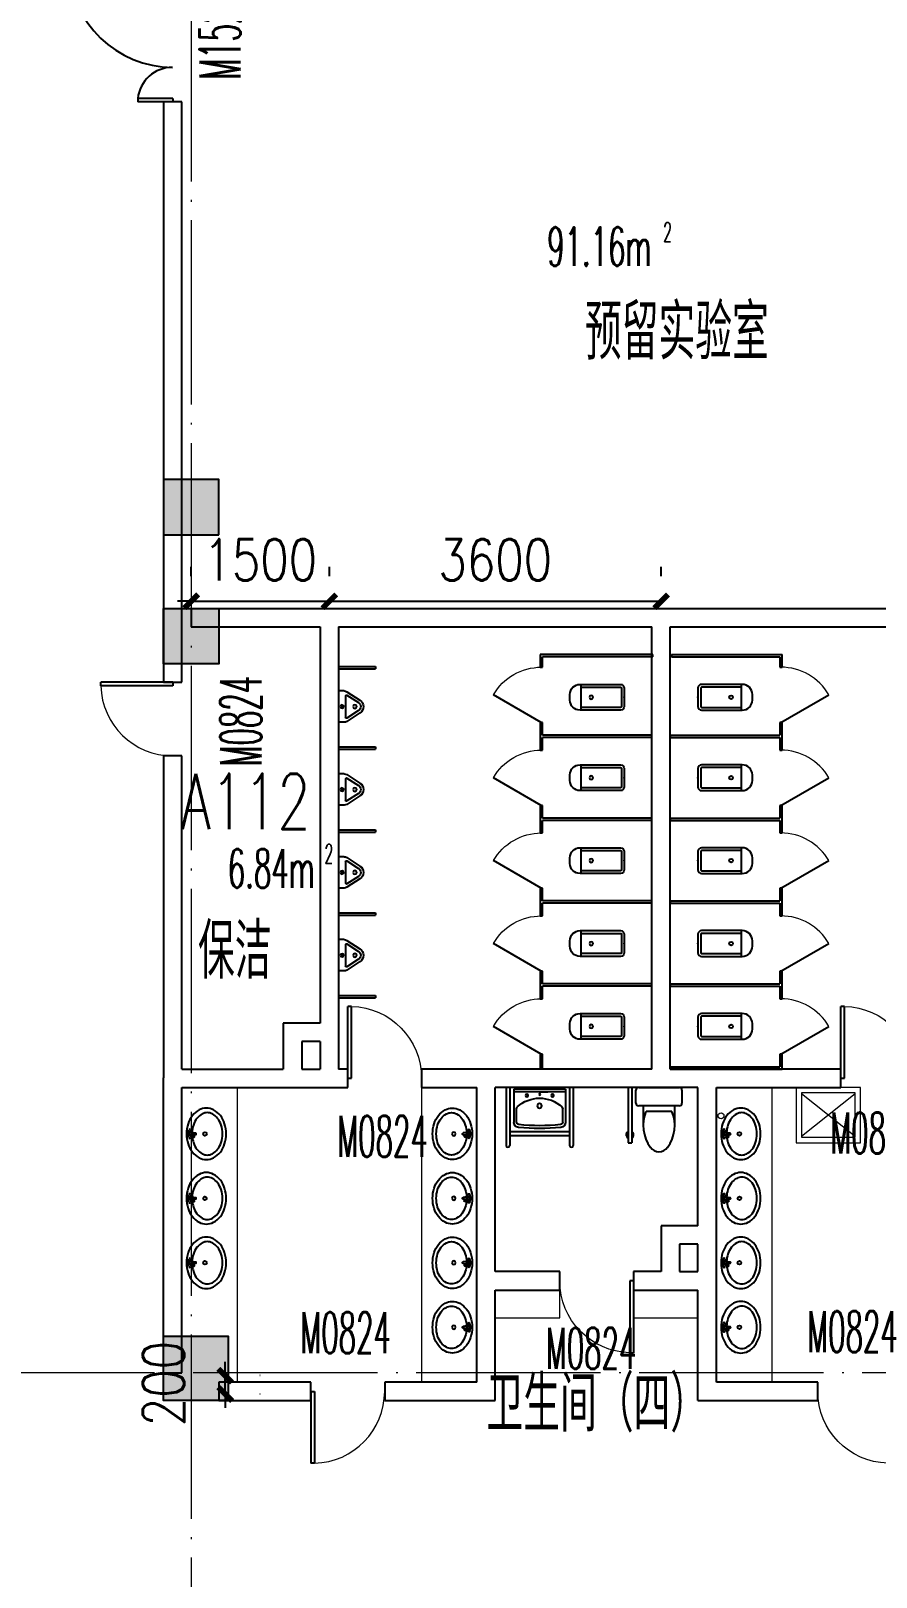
# Model space of a CAD drawing. Extents: x 1417642 to 3570900, y 124798 to 1191112.
# Drawn here: x 1455740 to 1464911, y 659917 to 676704 of the extents above; entities that cross this region are included whole.
import ezdxf

# ---------------------------------------------------------------- set-up
doc = ezdxf.new("R2010")
doc.units = 0
doc.header["$LTSCALE"] = 1000
doc.header["$MEASUREMENT"] = 0
doc.linetypes.add('DOTE', pattern=[2.42, 2, -0.2, 0.02, -0.2])
doc.layers.get('0').update_dxf_attribs({"linetype": 'CONTINUOUS'})
doc.layers.get('Defpoints').update_dxf_attribs({"linetype": 'CONTINUOUS'})
for name, color, linetype in [('colu', 2, 'CONTINUOUS'), ('DOTE', 1, 'DOTE'), ('LATRINE', 6, 'CONTINUOUS'), ('LVTRY', 6, 'CONTINUOUS'), ('PUB_DIM', 3, 'CONTINUOUS'), ('PUB_TEXT', 40, 'CONTINUOUS'), ('SPACE', 7, 'CONTINUOUS'), ('tiaozheng', 20, 'CONTINUOUS'), ('WALL', 4, 'CONTINUOUS'), ('WINDOW', 2, 'CONTINUOUS'), ('WINDOW_TEXT', 7, 'CONTINUOUS'), ('填充', 252, 'CONTINUOUS'), ('柱填充', 8, 'CONTINUOUS'), ('柱填充 @ 1', 8, 'CONTINUOUS')]:
    doc.layers.add(name, color=color, linetype=linetype)
doc.styles.add('_TCH_SPACE', font='ROMANS', dxfattribs={"width": 0.7, "height": 5, "bigfont": 'Z'})
doc.styles.add('_TCH_WINDOW', font='ROMANS.shx', dxfattribs={"width": 0.7, "height": 400, "bigfont": 'Z.shx'})
doc.styles.add('DIM_FONT', font='SIMPLEX.shx', dxfattribs={"width": 0.8})
doc.styles.add('Z', font='ROMANS', dxfattribs={"width": 0.7, "bigfont": 'Z'})
doc.dimstyles.new('DIMN150', dxfattribs={"dimscale": 1.5, "dimtxt": 300, "dimasz": 100, "dimexe": 250, "dimexo": 300, "dimgap": 150, "dimtad": 1, "dimdec": 0, "dimzin": 0, "dimdsep": 46, "dimtxsty": 'DIM_FONT', "dimblk": 'ARCHTICK', "dimcen": 0.09, "dimdle": 1.5, "dimclrt": 7, "dimazin": 2, "dimtfac": 1, "dimtdec": 0, "dimtix": 1, "dimtmove": 2, "dimatfit": 3, "dimldrblk": 'ARCHTICK', "dimfxl": 1, "dimtolj": 1, "dimtzin": 0, "dimarcsym": 0})

# ---------------------------------------------------------------- blocks, each defined once
blk = doc.blocks.new('A$C7F121633')
at = {"layer": 'LVTRY'}
for p, q in [((30, 697), (470, 697)), ((0, 527), (0, 667)), ((500, 667), (500, 527)), ((470, 497), (30, 497)), ((80, 497), (80, 267)), ((390, 437), (110, 437)), ((420, 497), (420, 267))]:
    blk.add_line(p, q, dxfattribs=at)
for centre, radius, start, end in [((30, 667), 30, 90, 180), ((470, 667), 30, 0, 90), ((30, 527), 30, 180, 270), ((470, 527), 30, 270, 0), ((477, 284), 398, 157.4505, 216.6381), ((23, 284), 398, 323.3619, 22.5495), ((250, 108), 110, 213.4509, 326.5491)]:
    blk.add_arc(centre, radius, start, end, dxfattribs=at)
at = {"layer": 'LVTRY', "style": 'DIM_FONT', "width": 0.8, "flags": 9}
for tag in ['YSIZE', 'XSIZE']:
    blk.add_attdef(tag, (250, 697), '', height=0.5, rotation=180, dxfattribs=at)
blk = doc.blocks.new('_LV1')
for p, q in [((-280, 0), (280, 0)), ((-280, 0), (-280, -361)), ((280, 0), (280, -361)), ((-280, -29), (280, -29)), ((0, -29), (-90, -29)), ((-90, -29), (90, -29)), ((-251, -356), (-251, -214)), ((251, -356), (251, -215))]:
    blk.add_line(p, q)
for centre, radius in [((-139, -69), 15), ((1, -182), 24.9), ((0, -57), 8), ((139, -69), 15)]:
    blk.add_circle(centre, radius)
for centre, radius, start, end in [((0, -452), 354, 46.7581, 133.1543), ((-223, -214), 28, 133.1543, 180), ((223, -215), 28, 0, 46.7581), ((-224, -361), 56, 180, 263.481), ((-223, -356), 28, 180, 263.4984), ((0, 1600), 2029, 263.481, 276.519), ((0, 1600), 1997, 263.4984, 276.5122), ((223, -356), 28, 276.5122, 0), ((224, -361), 56, 276.519, 0)]:
    blk.add_arc(centre, radius, start, end)
blk = doc.blocks.new('1')
at = {"layer": '柱填充 @ 1', "ltscale": 1000}
for points in [[(1421398, 706934), (1421998, 706934), (1421998, 706334), (1421398, 706334)], [(1421398, 699034), (1422098, 699034), (1422098, 698334), (1421398, 698334)]]:
    blk.add_hatch(color=256, dxfattribs=at).paths.add_polyline_path(points)
at = {"layer": 'colu', "ltscale": 1000}
for points in [[(1421398, 706934), (1421998, 706934), (1421998, 706334), (1421398, 706334)], [(1421398, 699034), (1422098, 699034), (1422098, 698334), (1421398, 698334)]]:
    blk.add_lwpolyline(points, close=True, dxfattribs=at)
blk = doc.blocks.new('e')
at = {"layer": '柱填充'}
h = blk.add_hatch(color=256, dxfattribs=at)
h.paths.add_polyline_path([(1540396, 673470), (1540396, 674070), (1539796, 674070), (1539796, 673470)])
h.paths.add_polyline_path([(1540396, 663470), (1540396, 664070), (1539796, 664070), (1539796, 663470)])
h.paths.add_polyline_path([(1540396, 659870), (1540396, 660470), (1539796, 660470), (1539796, 659870)])
h.paths.add_polyline_path([(1540396, 651870), (1540396, 652470), (1539796, 652470), (1539796, 651870)])
h.paths.add_polyline_path([(1540396, 643870), (1540396, 644470), (1539796, 644470), (1539796, 643870)])
h.paths.add_polyline_path([(1540396, 635870), (1540396, 636470), (1539796, 636470), (1539796, 635870)])
h.paths.add_polyline_path([(1540396, 627870), (1540396, 628470), (1539796, 628470), (1539796, 627870)])
h.paths.add_polyline_path([(1540396, 619870), (1540396, 620470), (1539796, 620470), (1539796, 619870)])
h.paths.add_polyline_path([(1540396, 611870), (1540396, 612470), (1539796, 612470), (1539796, 611870)])
h.paths.add_polyline_path([(1540396, 603870), (1540396, 604470), (1539796, 604470), (1539796, 603870)])
h.paths.add_polyline_path([(1540396, 595870), (1540396, 596470), (1539796, 596470), (1539796, 595870)])
h.paths.add_polyline_path([(1611246, 673470), (1611246, 674070), (1610646, 674070), (1610646, 673470)])
h.paths.add_polyline_path([(1602046, 673370), (1602046, 674070), (1601346, 674070), (1601346, 673370)])
h.paths.add_polyline_path([(1594046, 673370), (1594046, 674070), (1593346, 674070), (1593346, 673370)])
h.paths.add_polyline_path([(1586046, 673370), (1586046, 674070), (1585346, 674070), (1585346, 673370)])
h.paths.add_polyline_path([(1578046, 673370), (1578046, 674070), (1577346, 674070), (1577346, 673370)])
h.paths.add_polyline_path([(1568046, 673370), (1568046, 674070), (1567346, 674070), (1567346, 673370)])
h.paths.add_polyline_path([(1558096, 673370), (1558096, 674070), (1557396, 674070), (1557396, 673370)])
h.paths.add_polyline_path([(1554396, 673370), (1554396, 674070), (1553696, 674070), (1553696, 673370)])
h.paths.add_polyline_path([(1544496, 673370), (1544496, 674070), (1543796, 674070), (1543796, 673370)])
h.paths.add_polyline_path([(1611246, 664070), (1610546, 664070), (1610546, 663470), (1611246, 663470)])
h.paths.add_polyline_path([(1602096, 663470), (1602096, 664270), (1601296, 664270), (1601296, 663470)])
h.paths.add_polyline_path([(1594096, 663470), (1594096, 664270), (1593296, 664270), (1593296, 663470)])
h.paths.add_polyline_path([(1586096, 663470), (1586096, 664270), (1585296, 664270), (1585296, 663470)])
h.paths.add_polyline_path([(1578096, 663470), (1578096, 664270), (1577296, 664270), (1577296, 663470)])
h.paths.add_polyline_path([(1568096, 663470), (1568096, 664270), (1567296, 664270), (1567296, 663470)])
h.paths.add_polyline_path([(1558096, 663470), (1558096, 664170), (1557396, 664170), (1557396, 663470)])
h.paths.add_polyline_path([(1554396, 663470), (1554396, 664170), (1553696, 664170), (1553696, 663470)])
h.paths.add_polyline_path([(1544496, 663470), (1544496, 664170), (1543796, 664170), (1543796, 663470)])
h.paths.add_polyline_path([(1611246, 660470), (1610546, 660470), (1610546, 659870), (1611246, 659870)])
h.paths.add_polyline_path([(1602046, 659770), (1602046, 660470), (1601346, 660470), (1601346, 659770)])
h.paths.add_polyline_path([(1594046, 659770), (1594046, 660470), (1593346, 660470), (1593346, 659770)])
h.paths.add_polyline_path([(1586046, 659770), (1586046, 660470), (1585346, 660470), (1585346, 659770)])
h.paths.add_polyline_path([(1578046, 659770), (1578046, 660470), (1577346, 660470), (1577346, 659770)])
h.paths.add_polyline_path([(1568046, 659770), (1568046, 660470), (1567346, 660470), (1567346, 659770)])
h.paths.add_polyline_path([(1557996, 659870), (1557996, 660470), (1557396, 660470), (1557396, 659870)])
h.paths.add_polyline_path([(1554396, 659870), (1554396, 660470), (1553796, 660470), (1553796, 659870)])
h.paths.add_polyline_path([(1544496, 659770), (1544496, 660470), (1543796, 660470), (1543796, 659770)])
h.paths.add_polyline_path([(1611246, 651870), (1611246, 652470), (1610646, 652470), (1610646, 651870)])
h.paths.add_polyline_path([(1601996, 651870), (1601996, 652470), (1601396, 652470), (1601396, 651870)])
h.paths.add_polyline_path([(1593996, 651870), (1593996, 652470), (1593396, 652470), (1593396, 651870)])
h.paths.add_polyline_path([(1585996, 651870), (1585996, 652470), (1585396, 652470), (1585396, 651870)])
h.paths.add_polyline_path([(1577996, 651870), (1577996, 652470), (1577396, 652470), (1577396, 651870)])
h.paths.add_polyline_path([(1567996, 651820), (1567996, 652520), (1567296, 652520), (1567296, 651820)])
h.paths.add_polyline_path([(1558096, 651820), (1558096, 652520), (1557396, 652520), (1557396, 651820)])
h.paths.add_polyline_path([(1554396, 651820), (1554396, 652520), (1553696, 652520), (1553696, 651820)])
h.paths.add_polyline_path([(1544496, 652470), (1543796, 652470), (1543796, 651870), (1544496, 651870)])
h.paths.add_polyline_path([(1567996, 644470), (1567296, 644470), (1567296, 643870), (1567996, 643870)])
h.paths.add_polyline_path([(1558096, 643820), (1558096, 644520), (1557396, 644520), (1557396, 643820)])
h.paths.add_polyline_path([(1554396, 643820), (1554396, 644520), (1553696, 644520), (1553696, 643820)])
h.paths.add_polyline_path([(1544496, 644470), (1543796, 644470), (1543796, 643870), (1544496, 643870)])
h.paths.add_polyline_path([(1567996, 636470), (1567296, 636470), (1567296, 635870), (1567996, 635870)])
h.paths.add_polyline_path([(1558096, 635820), (1558096, 636520), (1557396, 636520), (1557396, 635820)])
h.paths.add_polyline_path([(1554396, 635820), (1554396, 636520), (1553696, 636520), (1553696, 635820)])
h.paths.add_polyline_path([(1544496, 636470), (1543796, 636470), (1543796, 635870), (1544496, 635870)])
h.paths.add_polyline_path([(1567996, 628470), (1567296, 628470), (1567296, 627870), (1567996, 627870)])
h.paths.add_polyline_path([(1558096, 627820), (1558096, 628520), (1557396, 628520), (1557396, 627820)])
h.paths.add_polyline_path([(1554396, 627820), (1554396, 628520), (1553696, 628520), (1553696, 627820)])
h.paths.add_polyline_path([(1544496, 628470), (1543796, 628470), (1543796, 627870), (1544496, 627870)])
h.paths.add_polyline_path([(1567996, 620470), (1567296, 620470), (1567296, 619870), (1567996, 619870)])
h.paths.add_polyline_path([(1558096, 619820), (1558096, 620520), (1557396, 620520), (1557396, 619820)])
h.paths.add_polyline_path([(1554396, 619820), (1554396, 620520), (1553696, 620520), (1553696, 619820)])
h.paths.add_polyline_path([(1544496, 620470), (1543796, 620470), (1543796, 619870), (1544496, 619870)])
h.paths.add_polyline_path([(1567996, 612470), (1567296, 612470), (1567296, 611870), (1567996, 611870)])
h.paths.add_polyline_path([(1558096, 611820), (1558096, 612520), (1557396, 612520), (1557396, 611820)])
h.paths.add_polyline_path([(1554396, 611820), (1554396, 612520), (1553696, 612520), (1553696, 611820)])
h.paths.add_polyline_path([(1544496, 612470), (1543796, 612470), (1543796, 611870), (1544496, 611870)])
h.paths.add_polyline_path([(1567996, 604470), (1567296, 604470), (1567296, 603870), (1567996, 603870)])
h.paths.add_polyline_path([(1558096, 603820), (1558096, 604520), (1557396, 604520), (1557396, 603820)])
h.paths.add_polyline_path([(1554396, 603820), (1554396, 604520), (1553696, 604520), (1553696, 603820)])
h.paths.add_polyline_path([(1544496, 604470), (1543796, 604470), (1543796, 603870), (1544496, 603870)])
h.paths.add_polyline_path([(1567996, 595870), (1567996, 596470), (1567396, 596470), (1567396, 595870)])
h.paths.add_polyline_path([(1557996, 595870), (1557996, 596470), (1557396, 596470), (1557396, 595870)])
h.paths.add_polyline_path([(1554396, 595870), (1554396, 596470), (1553796, 596470), (1553796, 595870)])
h.paths.add_polyline_path([(1544396, 595870), (1544396, 596470), (1543796, 596470), (1543796, 595870)])
at = {"layer": 'colu'}
blk.add_lwpolyline([(1557996, 595870), (1557996, 596470), (1557396, 596470), (1557396, 595870)], close=True, dxfattribs=at)
blk = doc.blocks.new('_ArchTick')
at = {"color": 0, "linetype": 'ByBlock', "const_width": 0.4}
blk.add_lwpolyline([(-0.5, -0.5), (0.5, 0.5)], dxfattribs=at)
blk = doc.blocks.new('*D3535')
at = {"layer": 'Defpoints', "color": 0}
for p in [(1462579, 670511), (1458979, 670333), (1462579, 670333)]:
    blk.add_point(p, dxfattribs=at)
at = {"layer": 'PUB_DIM', "color": 0, "lineweight": -2}
for p, q in [((1458979, 670783), (1458979, 670886)), ((1462579, 670783), (1462579, 670886)), ((1458977, 670511), (1462581, 670511))]:
    blk.add_line(p, q, dxfattribs=at)
at = {"layer": 'PUB_DIM', "color": 0, "lineweight": -2, "xscale": 150, "yscale": 150, "zscale": 150, "rotation": 180}
blk.add_blockref('_ArchTick', (1458979, 670511), dxfattribs=at)
at = {"layer": 'PUB_DIM', "color": 0, "lineweight": -2, "xscale": 150, "yscale": 150, "zscale": 150}
blk.add_blockref('_ArchTick', (1462579, 670511), dxfattribs=at)
at = {"layer": 'PUB_DIM', "color": 7, "insert": (1460779, 670961), "char_height": 450, "attachment_point": 5, "style": 'DIM_FONT'}
blk.add_mtext('\\A1;3600', dxfattribs=at)
blk = doc.blocks.new('*D3536')
at = {"layer": 'Defpoints', "color": 0}
for p in [(1458979, 670511), (1457479, 670333), (1458979, 670333)]:
    blk.add_point(p, dxfattribs=at)
at = {"layer": 'PUB_DIM', "color": 0, "lineweight": -2}
for p, q in [((1457479, 670783), (1457479, 670886)), ((1458979, 670783), (1458979, 670886)), ((1457479, 670511), (1457329, 670511)), ((1457479, 670511), (1458979, 670511)), ((1458979, 670511), (1459129, 670511))]:
    blk.add_line(p, q, dxfattribs=at)
at = {"layer": 'PUB_DIM', "color": 0, "lineweight": -2, "xscale": 150, "yscale": 150, "zscale": 150}
blk.add_blockref('_ArchTick', (1457479, 670511), dxfattribs=at)
at = {"layer": 'PUB_DIM', "color": 0, "lineweight": -2, "xscale": 150, "yscale": 150, "zscale": 150, "rotation": 180}
blk.add_blockref('_ArchTick', (1458979, 670511), dxfattribs=at)
at = {"layer": 'PUB_DIM', "color": 7, "insert": (1458229, 670961), "char_height": 450, "attachment_point": 5, "style": 'DIM_FONT'}
blk.add_mtext('\\A1;1500', dxfattribs=at)
blk = doc.blocks.new('*D3617')
at = {"layer": 'Defpoints', "color": 0}
for p in [(1457779, 662104), (1457848, 662104), (1457779, 661904)]:
    blk.add_point(p, dxfattribs=at)
at = {"layer": 'PUB_DIM', "color": 0, "lineweight": -2}
for p, q in [((1457848, 662104), (1457848, 662254)), ((1457848, 661904), (1457848, 662104)), ((1458229, 662104), (1458223, 662104)), ((1457848, 661904), (1457848, 661754)), ((1458229, 661904), (1458223, 661904))]:
    blk.add_line(p, q, dxfattribs=at)
at = {"layer": 'PUB_DIM', "color": 0, "lineweight": -2, "xscale": 150, "yscale": 150, "zscale": 150}
for p, rotation in [((1457848, 662104), 270), ((1457848, 661904), 90)]:
    blk.add_blockref('_ArchTick', p, dxfattribs=dict(at, rotation=rotation))
at = {"layer": 'PUB_DIM', "color": 7, "insert": (1457179, 662018), "char_height": 450, "attachment_point": 5, "rotation": 90, "style": 'DIM_FONT'}
blk.add_mtext('\\A1;200', dxfattribs=at)
blk = doc.blocks.new('$DorLib2D$00000225')
at = {"color": 0}
for p, q in [((0.475, -0.001), (0.475, 0.752)), ((0.475, 0.752), (0.5, 0.752)), ((0.5, -0.001), (0.5, 0.752)), ((-0.5, 0), (-0.5, 0.252)), ((-0.475, 0.252), (-0.5, 0.252)), ((-0.475, 0), (-0.475, 0.252)), ((-0.475, 0), (-0.5, 0)), ((0.475, -0.001), (0.5, -0.001))]:
    blk.add_line(p, q, dxfattribs=at)
for centre, radius, start, end in [((0.505, -0.002), 0.755, 92.2493, 179.7238), ((-0.501, 0.003), 0.251, 359.7899, 84.0974)]:
    blk.add_arc(centre, radius, start, end, dxfattribs=at)
blk = doc.blocks.new('$DorLib2D$00000001')
for p, q in [((0.45, 0.975), (0.5, 0.975)), ((0.45, 0), (0.45, 0.975)), ((0.5, 0), (0.5, 0.975)), ((0.5, 0), (0.45, 0))]:
    blk.add_line(p, q)
at = {"lineweight": 13}
blk.add_arc((0.475, 0), 0.975, 91.4693, 180, dxfattribs=at)
blk = doc.blocks.new('$lvtry$00000200')
for p, q in [((-140, -40, 0), (-140, -480, 0)), ((-110, -40, 0), (-110, -470, 0)), ((100, 0, 0), (-100, 0, 0)), ((100, -30, 0), (-100, -30, 0)), ((110, -470, 0), (110, -40, 0)), ((140, -480, 0), (140, -40, 0)), ((140, -470, 0), (-140, -470, 0)), ((-30, -590, 0), (30, -590, 0))]:
    blk.add_line(p, q)
blk.add_circle((0, -359, 0), 20)
for centre, radius, start, end in [((-100, -40, 0), 40, 90, 180), ((-100, -40, 0), 10, 90, 180), ((100, -40, 0), 40, 0, 90), ((100, -40, 0), 10, 0, 90), ((-30, -480, 0), 110, 180, 270), ((30, -480, 0), 110, 270, 0)]:
    blk.add_arc(centre, radius, start, end)
blk.add_point((0, 0))
blk = doc.blocks.new('$TCHSYS$APDOOR2D')
blk.add_line((0.5, 0), (0, 0.866))
at = {"lineweight": 13}
blk.add_arc((0.5, 0), 1, 120, 180, dxfattribs=at)
blk = doc.blocks.new('$lvtry$00000219')
for p, q in [((-170, 0, 0), (170, 0, 0)), ((-170, -61, 0), (-170, 0, 0)), ((170, -61, 0), (170, 0, 0)), ((-162, -88, 0), (-69, -231, 0)), ((-124, -91, 0), (-43, -216, 0)), ((-116, -76, 0), (116, -76, 0)), ((43, -216, 0), (124, -91, 0)), ((69, -231, 0), (162, -88, 0))]:
    blk.add_line(p, q)
for centre, radius in [((0, -177, 0), 20), ((0, -38, 0), 17.7)]:
    blk.add_circle(centre, radius)
for centre, radius, start, end in [((-120, -61, 0), 50, 180, 213.0863), ((-116, -86, 0), 10, 90, 213.0863), ((116, -86, 0), 10, 326.9137, 90), ((120, -61, 0), 50, 326.9137, 0), ((0, -191, 0), 80, 210, 330), ((0, -191, 0), 50, 210, 330)]:
    blk.add_arc(centre, radius, start, end)
blk.add_point((0, -38, 0))
blk = doc.blocks.new('$lvtry$00000193')
for p, q in [((-17, -43, 0), (-17, -33, 0)), ((17, -43, 0), (17, -33, 0))]:
    blk.add_line(p, q)
at = {"elevation": 0}
blk.add_lwpolyline([(280, -215, 0.12431), (260, -136, 0.105707), (198, -63, 0.086941), (110, -17, 0.077137), (0, 0, 0.077137), (-110, -17, 0.086941), (-198, -63, 0.105707), (-260, -136, 0.12431), (-280, -215, 0.12431), (-260, -294, 0.105707), (-198, -367, 0.086941), (-110, -413, 0.077137), (0, -430, 0.077137), (110, -413, 0.086941), (198, -367, 0.105707), (260, -294, 0.12431)], format="xyb", close=True, dxfattribs=at)
blk.add_lwpolyline([(-25, -61, 0.056876), (-95, -75, 0.086941), (-168, -113, 0.105707), (-216, -170, 0.12431), (-230, -225, 0.12431), (-216, -280, 0.105707), (-168, -337, 0.086941), (-95, -375, 0.077137), (0, -390, 0.077137), (95, -375, 0.086941), (168, -337, 0.105707), (216, -280, 0.12431), (230, -225, 0.12431), (216, -170, 0.105707), (168, -113, 0.086941), (95, -75, 0.06676), (13, -60, 0.06676)], format="xyb", dxfattribs=at)
for centre, radius in [((0, -43, 0), 16.7), ((0, -200, 0), 20)]:
    blk.add_circle(centre, radius)
for centre, radius, start, end in [((-40, -34, 0), 10.1, 106.6096, 258.1648), ((-64, 234, 0), 259, 274.7069, 282.3732), ((-75, -213, 0), 173, 71.36, 79.1873), ((-29, -80, 0), 6.77, 155.344, 308.3224), ((-171, 19, 0), 166, 324.8411, 338.1337), ((-171, 19, 0), 170, 324.8411, 331.3523), ((-29, -80, 0), 3.37, 155.344, 308.3224), ((100, -194, 0), 170, 132.3141, 138.8253), ((100, -194, 0), 166, 125.5327, 138.8253), ((-12, -58, 0), 10.6, 201.8924, 261.774), ((0, -33, 0), 16.7, 0, 180), ((-381, -115, 0), 372, 2.3982, 6.7627), ((0, -96, 0), 9.9, 201.7837, 338.2163), ((64, 234, 0), 259, 257.6268, 265.2931), ((381, -115, 0), 372, 170.1008, 177.6018), ((75, -213, 0), 173, 100.8127, 110.4191), ((40, -34, 0), 10.1, 281.8352, 73.3904)]:
    blk.add_arc(centre, radius, start, end)
blk.add_point((0, -33, 0))

msp = doc.modelspace()

# ---------------------------------------------------------------- linework, layer by layer
at = {"layer": 'DOTE', "lineweight": 0, "elevation": 0}
for points in [[(1457478.8, 754509.2), (1457478.8, 643548.7)], [(1597442.3, 662133.2), (1431709.3, 662133.2)]]:
    msp.add_lwpolyline(points, dxfattribs=at)
at = {"layer": 'LATRINE'}
for p, q in [((1459078.8, 669804), (1459478.8, 669804)), ((1459078.8, 669804), (1459078.8, 669779)), ((1459478.8, 669804), (1459478.8, 669779)), ((1462490.2, 669931.9), (1461266.3, 669931.9)), ((1461266.3, 669931.9), (1461266.3, 669795.6)), ((1461266.3, 669795.6), (1461291.3, 669795.6)), ((1462490.2, 669906.9), (1461291.3, 669906.9)), ((1461291.3, 669795.6), (1461291.3, 669906.9)), ((1462490.2, 669906.9), (1462490.2, 669931.9)), ((1462690.2, 669931.9), (1463891.3, 669931.9)), ((1462690.2, 669931.9), (1462690.2, 669906.9)), ((1462690.2, 669906.9), (1463866.3, 669906.9)), ((1463866.3, 669906.9), (1463866.3, 669795.6)), ((1463866.3, 669795.6), (1463891.3, 669795.6)), ((1463891.3, 669795.6), (1463891.3, 669931.9)), ((1459078.8, 669779), (1459478.8, 669779)), ((1461291.3, 669195.6), (1461266.3, 669195.6)), ((1461266.3, 669195.6), (1461266.3, 669048.6)), ((1461291.3, 669058.1), (1461291.3, 669195.6)), ((1463891.3, 669195.6), (1463866.3, 669195.6)), ((1463866.3, 669195.6), (1463866.3, 669058.1)), ((1463891.3, 669048.6), (1463891.3, 669195.6)), ((1461266.3, 669045.6), (1461266.3, 668895.6)), ((1462478.8, 669058.1), (1461291.3, 669058.1)), ((1462478.8, 669033.1), (1461291.3, 669033.1)), ((1461291.3, 668895.6), (1461291.3, 669033.1)), ((1462478.8, 669033.1), (1462478.8, 669058.1)), ((1462678.8, 669058.1), (1463866.3, 669058.1)), ((1462678.8, 669058.1), (1462678.8, 669033.1)), ((1462678.8, 669033.1), (1463866.3, 669033.1)), ((1463866.3, 669033.1), (1463866.3, 668895.6)), ((1463891.3, 668895.6), (1463891.3, 669045.6)), ((1459078.8, 668930.2), (1459478.8, 668930.2)), ((1459078.8, 668930.2), (1459078.8, 668905.2)), ((1459078.8, 668905.2), (1459478.8, 668905.2)), ((1459478.8, 668930.2), (1459478.8, 668905.2)), ((1461266.3, 668895.6), (1461291.3, 668895.6)), ((1463866.3, 668895.6), (1463891.3, 668895.6)), ((1461291.3, 668295.6), (1461266.3, 668295.6)), ((1461266.3, 668295.6), (1461266.3, 668145.6)), ((1461291.3, 668158.1), (1461291.3, 668295.6)), ((1463891.3, 668295.6), (1463866.3, 668295.6)), ((1463866.3, 668295.6), (1463866.3, 668158.1)), ((1463891.3, 668145.6), (1463891.3, 668295.6)), ((1461266.3, 668145.6), (1461266.3, 667995.6)), ((1462478.8, 668158.1), (1461291.3, 668158.1)), ((1462478.8, 668133.1), (1461291.3, 668133.1)), ((1461291.3, 667995.6), (1461291.3, 668133.1)), ((1462478.8, 668133.1), (1462478.8, 668158.1)), ((1462678.8, 668158.1), (1463866.3, 668158.1)), ((1462678.8, 668158.1), (1462678.8, 668133.1)), ((1462678.8, 668133.1), (1463866.3, 668133.1)), ((1463866.3, 668133.1), (1463866.3, 667995.6)), ((1463891.3, 667995.6), (1463891.3, 668145.6)), ((1459078.8, 668030.2), (1459478.8, 668030.2)), ((1459078.8, 668030.2), (1459078.8, 668005.2)), ((1459078.8, 668005.2), (1459478.8, 668005.2)), ((1459478.8, 668030.2), (1459478.8, 668005.2)), ((1461266.3, 667995.6), (1461291.3, 667995.6)), ((1463866.3, 667995.6), (1463891.3, 667995.6)), ((1461291.3, 667395.6), (1461266.3, 667395.6)), ((1461266.3, 667395.6), (1461266.3, 667245.6)), ((1461291.3, 667258.1), (1461291.3, 667395.6)), ((1463891.3, 667395.6), (1463866.3, 667395.6)), ((1463866.3, 667395.6), (1463866.3, 667258.1)), ((1463891.3, 667245.6), (1463891.3, 667395.6)), ((1459078.8, 667130.2), (1459478.8, 667130.2)), ((1459078.8, 667130.2), (1459078.8, 667105.2)), ((1459078.8, 667105.2), (1459478.8, 667105.2)), ((1459478.8, 667130.2), (1459478.8, 667105.2)), ((1461266.3, 667245.6), (1461266.3, 667095.6)), ((1462478.8, 667258.1), (1461291.3, 667258.1)), ((1462478.8, 667233.1), (1461291.3, 667233.1)), ((1461291.3, 667095.6), (1461291.3, 667233.1)), ((1462478.8, 667233.1), (1462478.8, 667258.1)), ((1462678.8, 667258.1), (1463866.3, 667258.1)), ((1462678.8, 667258.1), (1462678.8, 667233.1)), ((1462678.8, 667233.1), (1463866.3, 667233.1)), ((1463866.3, 667233.1), (1463866.3, 667095.6)), ((1463891.3, 667095.6), (1463891.3, 667245.6)), ((1461266.3, 667095.6), (1461291.3, 667095.6)), ((1463866.3, 667095.6), (1463891.3, 667095.6)), ((1461291.3, 666495.6), (1461266.3, 666495.6)), ((1461266.3, 666495.6), (1461266.3, 666345.6)), ((1461291.3, 666358.1), (1461291.3, 666495.6)), ((1463891.3, 666495.6), (1463866.3, 666495.6)), ((1463866.3, 666495.6), (1463866.3, 666358.1)), ((1463891.3, 666345.6), (1463891.3, 666495.6)), ((1461266.3, 666345.6), (1461266.3, 666195.6)), ((1462478.8, 666358.1), (1461291.3, 666358.1)), ((1462478.8, 666333.1), (1461291.3, 666333.1)), ((1461291.3, 666195.6), (1461291.3, 666333.1)), ((1462478.8, 666333.1), (1462478.8, 666358.1)), ((1462678.8, 666358.1), (1463866.3, 666358.1)), ((1462678.8, 666358.1), (1462678.8, 666333.1)), ((1462678.8, 666333.1), (1463866.3, 666333.1)), ((1463866.3, 666333.1), (1463866.3, 666195.6)), ((1463891.3, 666195.6), (1463891.3, 666345.6)), ((1459078.8, 666230.2), (1459478.8, 666230.2)), ((1459078.8, 666230.2), (1459078.8, 666205.2)), ((1459078.8, 666205.2), (1459478.8, 666205.2)), ((1459478.8, 666230.2), (1459478.8, 666205.2)), ((1461266.3, 666195.6), (1461291.3, 666195.6)), ((1463866.3, 666195.6), (1463891.3, 666195.6)), ((1461291.3, 665595.6), (1461266.3, 665595.6)), ((1461266.3, 665595.6), (1461266.3, 665445.6)), ((1461291.3, 665445.6), (1461291.3, 665595.6)), ((1463891.3, 665595.6), (1463866.3, 665595.6)), ((1463866.3, 665595.6), (1463866.3, 665458.1)), ((1463891.3, 665433.1), (1463891.3, 665595.6)), ((1461266.3, 665445.6), (1461291.3, 665445.6)), ((1462678.8, 665458.1), (1463866.3, 665458.1)), ((1462678.8, 665458.1), (1462678.8, 665433.1)), ((1462678.8, 665433.1), (1463891.3, 665433.1))]:
    msp.add_line(p, q, dxfattribs=at)
at = {"layer": 'LATRINE', "lineweight": 0, "elevation": 0}
for points in [[(1457978.8, 665233.1), (1457978.8, 662030.2)], [(1459978.8, 665233.1), (1459978.8, 662030.2)], [(1463778.8, 665233.1), (1463778.8, 662030.2)]]:
    msp.add_lwpolyline(points, dxfattribs=at)
at = {"layer": 'LVTRY', "lineweight": 0}
for p, q in [((1464684, 664701.5, 0), (1464104, 665165.1, 0)), ((1464684, 665165.1, 0), (1464104, 664701.5, 0))]:
    msp.add_line(p, q, dxfattribs=at)
at = {"layer": 'LVTRY', "lineweight": 0, "elevation": 0}
for points in [[(1464044, 664633.5), (1464744, 664633.5), (1464744, 665233.1), (1464044, 665233.1)], [(1464104, 664693.5), (1464684, 664693.5), (1464684, 665173.1), (1464104, 665173.1)], [(1461478.8, 663033.1), (1460778.8, 663033.1), (1460778.8, 662733.5), (1461478.8, 662733.5)], [(1462978.8, 663033.1), (1462278.8, 663033.1), (1462278.8, 662733.5), (1462978.8, 662733.5)]]:
    msp.add_lwpolyline(points, close=True, dxfattribs=at)
at = {"layer": 'LVTRY', "lineweight": 0}
msp.add_circle((1463228.8, 664925.3, 0), 32.1, dxfattribs=at)
at = {"layer": 'WALL'}
for p, q in [((1457378.8, 675933.2), (1457178.8, 675933.2)), ((1457178.8, 675933.2), (1457178.8, 670133.2)), ((1457378.8, 670133.2), (1457378.8, 675933.2)), ((1457478.8, 670433.2), (1458978.8, 670433.2)), ((1457478.8, 670433.2), (1457478.8, 670233.2)), ((1458978.8, 670433.2), (1462578.8, 670433.2)), ((1462578.8, 670433.2), (1467578.8, 670433.2)), ((1457178.8, 670133.2), (1457178.8, 669633)), ((1457378.8, 669633), (1457378.8, 670133.2)), ((1457478.8, 670233.2), (1458878.8, 670233.2)), ((1458878.8, 670233.2), (1458878.8, 665930.2)), ((1459078.8, 670233.2), (1459078.8, 665830.2)), ((1459078.8, 670233.2), (1462478.8, 670233.2)), ((1462478.8, 665433.1), (1462478.8, 670233.2)), ((1462678.8, 670233.2), (1467678.8, 670233.2)), ((1462678.8, 665433.1), (1462678.8, 670233.2)), ((1457178.8, 669633), (1457378.8, 669633)), ((1457378.8, 668833), (1457178.8, 668833)), ((1457178.8, 668833), (1457178.8, 665336.1)), ((1457378.8, 665433.1), (1457378.8, 668833)), ((1458878.8, 665930.2), (1458478.8, 665930.2)), ((1458478.8, 665930.2), (1458478.8, 665433.1)), ((1459078.8, 665830.2), (1459078.8, 665433.1)), ((1458878.8, 665730.2), (1458678.8, 665730.2)), ((1458678.8, 665730.2), (1458678.8, 665433.1)), ((1458878.8, 665730.2), (1458878.8, 665433.1)), ((1457378.8, 665433.1), (1458478.8, 665433.1)), ((1458678.8, 665433.1), (1458878.8, 665433.1)), ((1459178.8, 665433.1), (1459078.8, 665433.1)), ((1459178.8, 665233.1), (1459178.8, 665433.1)), ((1460678.8, 665433.1), (1459978.8, 665433.1)), ((1459978.8, 665433.1), (1459978.8, 665233.1)), ((1462478.8, 665433.1), (1460678.8, 665433.1)), ((1463078.8, 665433.1), (1462678.8, 665433.1)), ((1464528.8, 665433.1), (1463078.8, 665433.1)), ((1464528.8, 665233.1), (1464528.8, 665433.1)), ((1457178.8, 662133.2), (1457178.8, 665336.1)), ((1457378.8, 665233.1), (1458578.8, 665233.1)), ((1457378.8, 662133.2), (1457378.8, 665233.1)), ((1458578.8, 665233.1), (1458978.8, 665233.1)), ((1458978.8, 665233.1), (1459178.8, 665233.1)), ((1459978.8, 665233.1), (1460578.8, 665233.1)), ((1460578.8, 663133.1), (1460578.8, 665233.1)), ((1460778.8, 663233.1), (1460778.8, 665233.1)), ((1462578.8, 665233.1), (1460778.8, 665233.1)), ((1462978.8, 665233.1), (1462578.8, 665233.1)), ((1462978.8, 663730.2), (1462978.8, 665233.1)), ((1463178.8, 663630.2), (1463178.8, 665233.1)), ((1463178.8, 665233.1), (1464528.8, 665233.1)), ((1462978.8, 663730.2), (1462578.8, 663730.2)), ((1462578.8, 663730.2), (1462578.8, 663233.1)), ((1463178.8, 663133.1), (1463178.8, 663630.2)), ((1462978.8, 663530.2), (1462778.8, 663530.2)), ((1462778.8, 663530.2), (1462778.8, 663233.1)), ((1462978.8, 663233.1), (1462978.8, 663530.2)), ((1460578.8, 662033.2), (1460578.8, 663133.1)), ((1461478.8, 663233.1), (1460778.8, 663233.1)), ((1461478.8, 663033.1), (1461478.8, 663233.1)), ((1462578.8, 663233.1), (1462278.8, 663233.1)), ((1462278.8, 663233.1), (1462278.8, 663033.1)), ((1462778.8, 663233.1), (1462978.8, 663233.1)), ((1463178.8, 662033.2), (1463178.8, 663133.1)), ((1460778.8, 661833.2), (1460778.8, 663033.1)), ((1460778.8, 663033.1), (1461478.8, 663033.1)), ((1462278.8, 663033.1), (1462678.8, 663033.1)), ((1462678.8, 663033.1), (1462978.8, 663033.1)), ((1462978.8, 661833.2), (1462978.8, 663033.1)), ((1457178.8, 662133.2), (1457378.8, 662133.2)), ((1458778.8, 662033.2), (1457778.8, 662033.2)), ((1457778.8, 662033.2), (1457778.8, 661833.2)), ((1458778.8, 661833.2), (1458778.8, 662033.2)), ((1460578.8, 662033.2), (1459578.8, 662033.2)), ((1459578.8, 662033.2), (1459578.8, 661833.2)), ((1464278.8, 662033.2), (1463178.8, 662033.2)), ((1464278.8, 661833.2), (1464278.8, 662033.2)), ((1457778.8, 661833.2), (1458778.8, 661833.2)), ((1459578.8, 661833.2), (1460778.8, 661833.2)), ((1462978.8, 661833.2), (1464278.8, 661833.2))]:
    msp.add_line(p, q, dxfattribs=at)
at = {"layer": 'WINDOW'}
for p, q in [((1460895.5, 665233.1, 0), (1460895.5, 664603.1, 0)), ((1460935.5, 665233.1, 0), (1460935.5, 664603.1, 0)), ((1461585.5, 665233.1, 0), (1461585.5, 664603.1, 0)), ((1461625.5, 665233.1, 0), (1461625.5, 664603.1, 0)), ((1462219.9, 665233.1, 0), (1462219.9, 664633.1, 0)), ((1462259.9, 665233.1, 0), (1462259.9, 664633.1, 0)), ((1460935.5, 664753.1, 0), (1461585.5, 664753.1, 0)), ((1460935.5, 664713.1, 0), (1461585.5, 664713.1, 0)), ((1462219.9, 664633.1, 0), (1462259.9, 664633.1, 0))]:
    msp.add_line(p, q, dxfattribs=at)
for centre, radius, start, end in [((1462239.9, 664719.3, 0), 40, 120, 240), ((1462239.9, 664719.3, 0), 40, 300, 60), ((1460915.5, 664603.1, 0), 20, 180, 0), ((1461605.5, 664603.1, 0), 20, 180, 0)]:
    msp.add_arc(centre, radius, start, end, dxfattribs=at)

# ---------------------------------------------------------------- block references
msp.add_blockref('A$C7F121633', (1462305.3, 664535.9, 0))
at = {"layer": 'LATRINE', "lineweight": 0, "xscale": 600, "zscale": 25, "rotation": 270}
for p, yscale in [((1461278.8, 669495.6), -600), ((1463878.8, 669495.6), 600), ((1461278.8, 668595.6), -600), ((1463878.8, 668595.6), 600), ((1461278.8, 667695.6), -600), ((1463878.8, 667695.6), 600), ((1461278.8, 666795.6), -600), ((1463878.8, 666795.6), 600), ((1461278.8, 665895.6), -600), ((1463878.8, 665895.6), 600)]:
    msp.add_blockref('$TCHSYS$APDOOR2D', p, dxfattribs=dict(at, yscale=yscale))
at = {"layer": 'LVTRY', "lineweight": 0, "yscale": -0.9999999999999998}
for name, p, rotation in [('$lvtry$00000219', (1459078.8, 669367.7, 0), 270), ('$lvtry$00000200', (1462178.8, 669469.4, 0), 90.00000000000001), ('$lvtry$00000219', (1459078.8, 668467.7, 0), 270), ('$lvtry$00000200', (1462178.8, 668595.6, 0), 90.00000000000001), ('$lvtry$00000200', (1462178.8, 667695.6, 0), 90.00000000000001), ('$lvtry$00000219', (1459078.8, 667567.7, 0), 270), ('$lvtry$00000200', (1462178.8, 666795.6, 0), 90.00000000000001), ('$lvtry$00000219', (1459078.8, 666667.7, 0), 270), ('$lvtry$00000200', (1462178.8, 665895.6, 0), 90.00000000000001), ('$lvtry$00000193', (1460528.8, 664729.3, 0), 90.00000000000001), ('$lvtry$00000193', (1460528.8, 664029.3, 0), 90.00000000000001), ('$lvtry$00000193', (1460528.8, 663329.3, 0), 90.00000000000001), ('$lvtry$00000193', (1460528.8, 662629.3, 0), 90.00000000000001)]:
    msp.add_blockref(name, p, dxfattribs=dict(at, rotation=rotation))
at = {"layer": 'LVTRY', "lineweight": 0, "rotation": 90.00000000000001}
for name, p in [('$lvtry$00000200', (1462978.8, 669469.4, 0)), ('$lvtry$00000200', (1462978.8, 668595.6, 0)), ('$lvtry$00000200', (1462978.8, 667695.6, 0)), ('$lvtry$00000200', (1462978.8, 666795.6, 0)), ('$lvtry$00000200', (1462978.8, 665895.6, 0)), ('$lvtry$00000193', (1457428.8, 664729.3, 0)), ('$lvtry$00000193', (1463228.8, 664729.3, 0)), ('$lvtry$00000193', (1457428.8, 664029.3, 0)), ('$lvtry$00000193', (1463228.8, 664029.3, 0)), ('$lvtry$00000193', (1457428.8, 663329.3, 0)), ('$lvtry$00000193', (1463228.8, 663329.3, 0)), ('$lvtry$00000193', (1463228.8, 662629.3, 0))]:
    msp.add_blockref(name, p, dxfattribs=at)
at = {"layer": 'LVTRY', "xscale": -1, "rotation": 359.9999999466392}
msp.add_blockref('_LV1', (1461260.5, 665215.1, 0), dxfattribs=at)
at = {"layer": 'tiaozheng', "color": 2}
for name, p in [('e', (-100217.4, 75363.3, 0)), ('1', (35780.9, -36500.5, 0))]:
    msp.add_blockref(name, p, dxfattribs=at)
at = {"layer": 'WINDOW', "lineweight": 0}
ref = msp.add_blockref('$DorLib2D$00000225', (1457278.8, 676683.2), dxfattribs=dict(at, xscale=1500, yscale=1500, zscale=1500, rotation=90))
ref.add_attrib('A', 'M1527', (1458014.5, 676174), dxfattribs={"layer": 'WINDOW_TEXT', "lineweight": 0, "height": 446.25, "rotation": 90, "style": '_TCH_WINDOW', "width": 0.494118})
ref = msp.add_blockref('$DorLib2D$00000001', (1457278.8, 669233), dxfattribs=dict(at, xscale=800, yscale=800, zscale=800, rotation=90))
ref.add_attrib('A', 'M0824', (1458240.4, 668718.5), dxfattribs={"layer": 'WINDOW_TEXT', "lineweight": 0, "height": 446.25, "rotation": 90, "style": '_TCH_WINDOW', "width": 0.494118})
ref = msp.add_blockref('$DorLib2D$00000001', (1459578.8, 665333.1), dxfattribs=dict(at, xscale=-800, yscale=800, zscale=-800))
ref.add_attrib('A', 'M0824', (1459064.3, 664479.8), dxfattribs={"layer": 'WINDOW_TEXT', "lineweight": 0, "height": 446.25, "style": '_TCH_WINDOW', "width": 0.494118})
ref = msp.add_blockref('$DorLib2D$00000001', (1464928.8, 665333.1), dxfattribs=dict(at, xscale=800, yscale=-800, zscale=800, rotation=180))
ref.add_attrib('A', 'M0824', (1464414.3, 664514.7), dxfattribs={"layer": 'WINDOW_TEXT', "lineweight": 0, "height": 446.25, "style": '_TCH_WINDOW', "width": 0.494118})
ref = msp.add_blockref('$DorLib2D$00000001', (1461878.8, 663133.1), dxfattribs=dict(at, xscale=800, yscale=-800, zscale=800))
ref.add_attrib('A', 'M0824', (1461328, 662177.7), dxfattribs={"layer": 'WINDOW_TEXT', "lineweight": 0, "height": 446.25, "style": '_TCH_WINDOW', "width": 0.494118})
ref = msp.add_blockref('$DorLib2D$00000001', (1459178.8, 661933.2), dxfattribs=dict(at, xscale=-800, yscale=-800, zscale=-800))
ref.add_attrib('A', 'M0824', (1458664.3, 662346.8), dxfattribs={"layer": 'WINDOW_TEXT', "lineweight": 0, "height": 446.25, "style": '_TCH_WINDOW', "width": 0.494118})
ref = msp.add_blockref('$DorLib2D$00000001', (1464678.8, 661933.2), dxfattribs=dict(at, xscale=800, yscale=-800, zscale=800))
ref.add_attrib('A', 'M0824', (1464164.3, 662358.4), dxfattribs={"layer": 'WINDOW_TEXT', "lineweight": 0, "height": 446.25, "style": '_TCH_WINDOW', "width": 0.494118})

# ---------------------------------------------------------------- texts
at = {"layer": 'PUB_TEXT', "color": 1, "lineweight": 60, "style": 'Z', "width": 0.7}
msp.add_text('A112', height=600, dxfattribs=at).set_placement((1457368.6, 668038.3))
at = {"layer": 'PUB_TEXT', "style": 'Z', "width": 0.7}
for s, p in [('保洁', (1457553.5, 666413.1, 0)), ('卫生间（四）', (1460683.8, 661496.7))]:
    msp.add_text(s, height=600, dxfattribs=at).set_placement(p)
at = {"layer": 'SPACE', "style": '_TCH_SPACE', "width": 0.525}
for s, height, p in [('91.16m', 420, (1461341.8, 674152.4, 0)), ('2', 210, (1462601.8, 674414.9, 0)), ('6.84m', 420, (1457876.6, 667401.6, 0)), ('2', 210, (1458926.6, 667664.1, 0))]:
    msp.add_text(s, height=height, dxfattribs=at).set_placement(p)
at = {"layer": '填充', "insert": (1461752.5, 673734.3), "char_height": 600, "width": 5193.527, "attachment_point": 1, "style": '_TCH_WINDOW'}
msp.add_mtext('{\\C2;预留实验室}', dxfattribs=at)

# ---------------------------------------------------------------- dimensions: what is measured, and where the dimension line sits
at = {"layer": 'PUB_DIM'}
for p1, p2, picture, middle in [((1457478.8, 670333.2), (1458978.8, 670333.2), '*D3536', (1458228.8, 670961.5)), ((1458978.8, 670333.2), (1462578.8, 670333.2), '*D3535', (1460778.8, 670961.5))]:
    dim = msp.add_aligned_dim(p1=p1, p2=p2, distance=178.2, dimstyle='DIMN150', dxfattribs=at)
    dim.commit()
    dim.dimension.update_dxf_attribs({"geometry": picture, "text_midpoint": middle})
dim = msp.add_linear_dim(base=(1457848.5, 662104), p1=(1457778.8, 661904), p2=(1457778.8, 662104), angle=90, dimstyle='DIMN150', dxfattribs=at)
dim.commit()
dim.dimension.update_dxf_attribs({"geometry": '*D3617', "text_midpoint": (1457178.8, 662018.2), "dimtype": 129})

doc.saveas('drawing.dxf')
